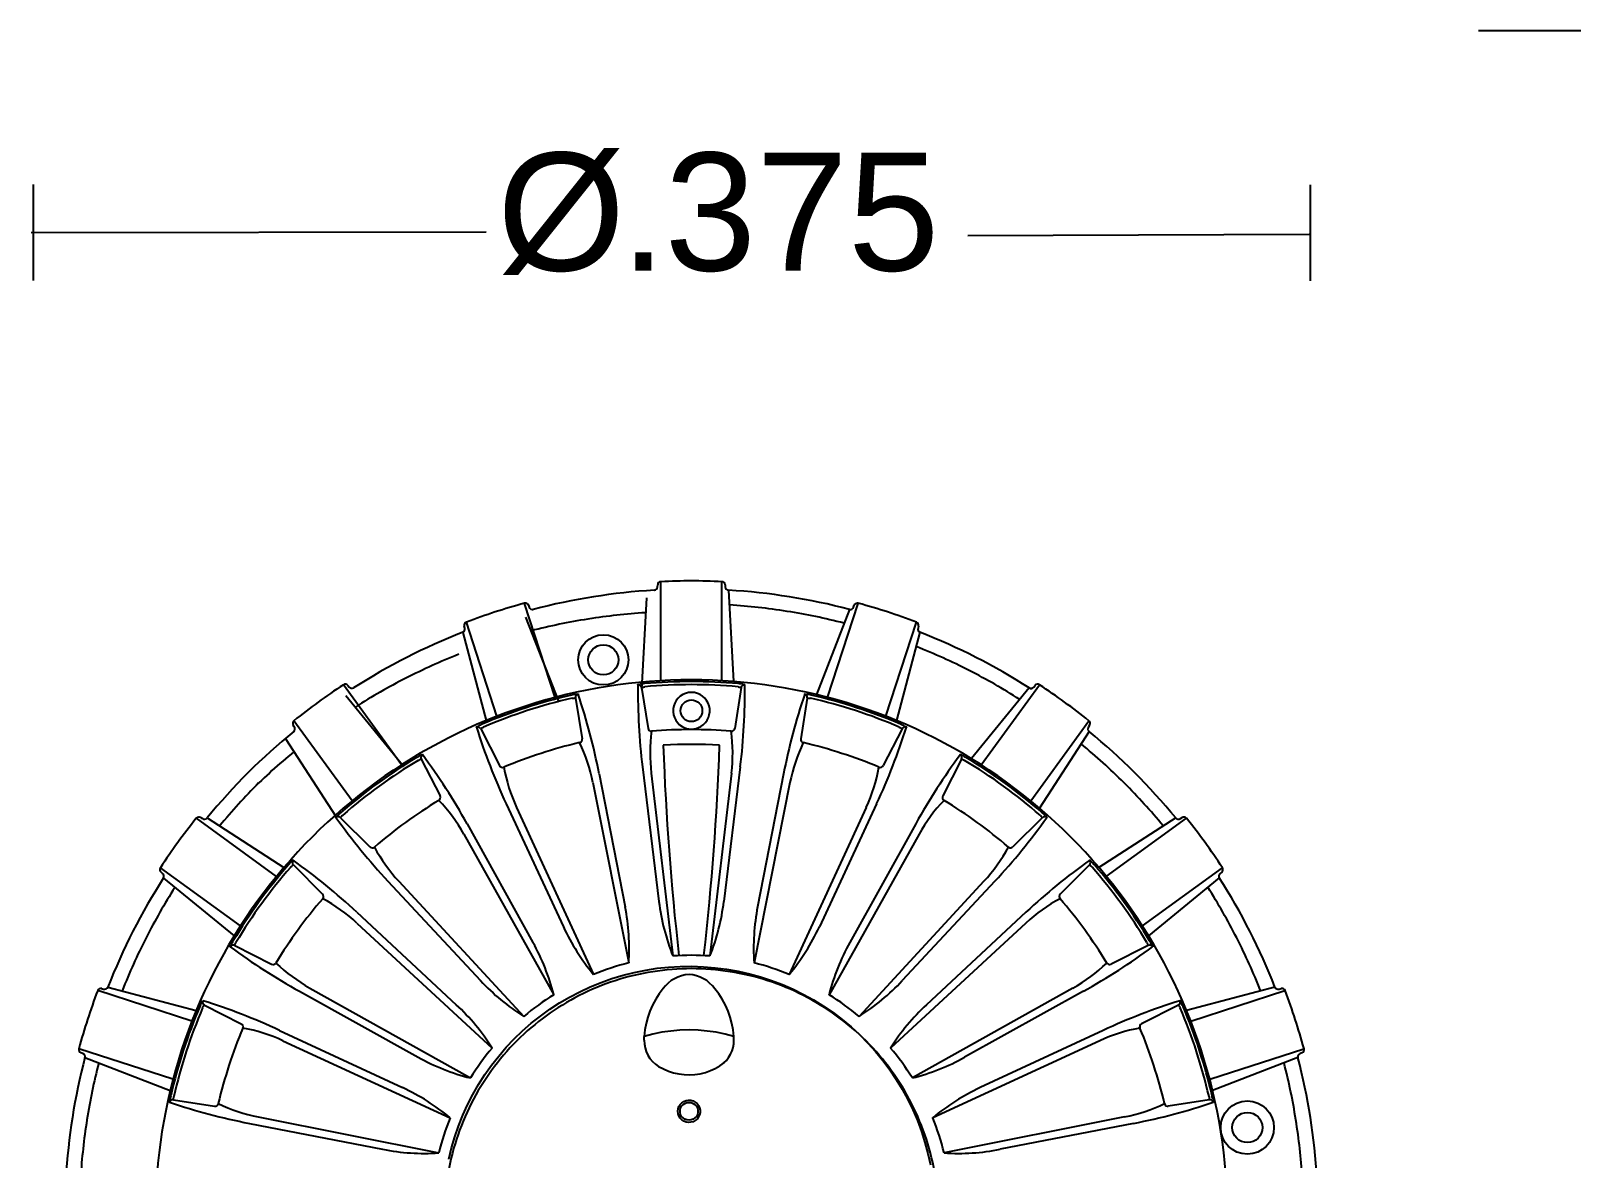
# Model space of a CAD drawing. Extents: x 0 to 165, y 0 to 284.
# Drawn here: x 41 to 140, y 44.2 to 116.1 of the extents above; entities that cross this region are included whole.
import ezdxf

# ---------------------------------------------------------------- set-up
doc = ezdxf.new("R2010")
doc.units = 0
doc.layers.add('LIVELLO_1', color=160, linetype='Continuous')
doc.styles.add('STD', font='txt')

# ---------------------------------------------------------------- blocks, each defined once
blk = doc.blocks.new('AI9-BLK2')
at = {"layer": 'LIVELLO_1', "color": 7}
for p, q in [((57.64, -26.376), (51.098, -26.376)), ((-41.223, -36.177), (-41.223, -42.322)), ((40.347, -36.199), (40.347, -42.344)), ((-41.362, -39.25), (-12.287, -39.215)), ((18.468, -39.442), (40.287, -39.348)), ((-1.344, -61.883), (-1.335, -61.748)), ((-1.333, -61.754), (-1.335, -61.748)), ((-1.136, -61.557), (-1.128, -61.557)), ((-1.136, -67.877), (-1.136, -61.557)), ((2.767, -61.557), (2.773, -61.551)), ((2.781, -61.557), (2.767, -61.557)), ((2.773, -67.877), (2.773, -61.557)), ((2.975, -61.748), (2.983, -61.883)), ((3.187, -62.095), (3.516, -67.926)), ((-9.843, -62.937), (-9.841, -62.931)), ((-9.828, -62.937), (-9.843, -62.937)), ((-7.885, -68.942), (-9.836, -62.937)), ((-9.586, -63.057), (-9.539, -63.172)), ((-2.045, -62.589), (-2.366, -68.413)), ((10.911, -63.323), (8.803, -68.761)), ((9.522, -68.942), (11.476, -62.937)), ((11.176, -63.172), (11.225, -63.057)), ((11.225, -63.064), (11.225, -63.057)), ((11.476, -62.937), (11.48, -62.937)), ((-13.555, -64.144), (-13.549, -64.14)), ((-11.602, -70.151), (-13.555, -64.144)), ((-9.769, -63.815), (-7.656, -69.255)), ((13.241, -70.151), (15.195, -64.144)), ((15.189, -64.14), (15.195, -64.134)), ((15.201, -64.144), (15.189, -64.14)), ((-13.786, -64.788), (-12.291, -70.426)), ((-13.656, -64.514), (-13.686, -64.387)), ((-13.682, -64.393), (-13.686, -64.387)), ((15.419, -64.783), (13.929, -70.426)), ((15.326, -64.387), (15.293, -64.514)), ((-21.398, -68.134), (-21.409, -68.146)), ((-21.409, -68.146), (-21.409, -68.134)), ((-17.691, -73.251), (-21.404, -68.141)), ((-21.127, -68.178), (-21.047, -68.279)), ((-2.368, -68.299), (-2.366, -68.315)), ((4.005, -68.299), (4.005, -68.315)), ((4.108, -68.094), (4.231, -68.118)), ((4.231, -68.118), (4.234, -68.124)), ((4.235, -68.134), (4.234, -68.124)), ((19.33, -73.251), (23.044, -68.141)), ((22.684, -68.279), (22.767, -68.178)), ((22.767, -68.183), (22.767, -68.178)), ((23.044, -68.141), (23.048, -68.146)), ((-21.244, -68.827), (-17.553, -73.35)), ((-6.581, -68.97), (-6.577, -68.986)), ((-6.577, -68.986), (-6.164, -71.59)), ((-6.549, -68.739), (-6.423, -68.723)), ((-6.423, -68.723), (-6.419, -68.729)), ((-6.415, -68.739), (-6.419, -68.729)), ((-2.366, -68.315), (-1.952, -70.924)), ((4.005, -68.315), (3.59, -70.924)), ((8.217, -68.986), (7.803, -71.59)), ((8.219, -68.97), (8.217, -68.986)), ((22.386, -68.331), (18.701, -72.854)), ((-24.549, -70.822), (-24.616, -70.711)), ((-24.61, -70.711), (-24.616, -70.711)), ((-24.569, -70.438), (-24.563, -70.432)), ((-20.854, -75.545), (-24.569, -70.438)), ((-12.642, -70.938), (-12.634, -70.948)), ((-12.634, -70.948), (-11.435, -73.3)), ((-1.724, -71.103), (-1.759, -71.177)), ((3.362, -71.103), (3.398, -71.177)), ((14.273, -70.948), (13.074, -73.3)), ((14.281, -70.938), (14.273, -70.948)), ((14.439, -70.773), (14.551, -70.825)), ((14.551, -70.825), (14.551, -70.837)), ((14.551, -70.849), (14.551, -70.837)), ((22.493, -75.545), (26.207, -70.438)), ((26.223, -71.118), (23.06, -76.025)), ((26.213, -70.442), (26.201, -70.432)), ((26.201, -70.432), (26.209, -70.432)), ((-25.079, -71.611), (-21.914, -76.515)), ((-6.327, -71.832), (-6.269, -71.894)), ((7.966, -71.832), (7.906, -71.894)), ((-16.484, -72.647), (-16.368, -72.591)), ((-16.443, -72.87), (-16.436, -72.886)), ((-16.436, -72.886), (-15.238, -75.24)), ((-16.368, -72.591), (-16.362, -72.597)), ((-16.356, -72.601), (-16.362, -72.597)), ((18.075, -72.886), (16.876, -75.24)), ((18.081, -72.87), (18.075, -72.886)), ((-11.163, -73.402), (-11.174, -73.486)), ((-5.072, -73.816), (-3.41, -82.321)), ((-2.304, -73.382), (-1.253, -81.979)), ((-1.743, -73.788), (-0.362, -85.46)), ((3.382, -73.788), (2.002, -85.46)), ((3.943, -73.382), (2.893, -81.979)), ((6.71, -73.816), (5.048, -82.321)), ((12.801, -73.402), (12.813, -73.486)), ((-5.478, -74.382), (-3.182, -85.903)), ((7.116, -74.382), (4.822, -85.903)), ((-15.315, -75.519), (-15.242, -75.559)), ((-11.011, -75.746), (-7.352, -83.6)), ((-10.351, -75.965), (-5.432, -86.635)), ((11.99, -75.965), (7.069, -86.635)), ((12.65, -75.746), (8.992, -83.6)), ((16.955, -75.519), (16.88, -75.559)), ((-30.801, -76.667), (-30.805, -76.661)), ((-30.793, -76.655), (-30.801, -76.667)), ((-25.684, -80.377), (-30.797, -76.661)), ((-30.523, -76.613), (-30.414, -76.685)), ((-30.118, -76.645), (-25.209, -79.804)), ((-21.6, -76.613), (-21.588, -76.629)), ((-21.588, -76.629), (-19.72, -78.493)), ((-13.508, -77.021), (-9.3, -84.59)), ((15.147, -77.021), (10.937, -84.59)), ((23.227, -76.629), (21.36, -78.493)), ((23.24, -76.613), (23.227, -76.629)), ((23.441, -76.509), (23.529, -76.597)), ((23.521, -76.613), (23.525, -76.607)), ((23.529, -76.597), (23.525, -76.607)), ((31.753, -76.645), (26.846, -79.804)), ((27.322, -80.377), (32.435, -76.661)), ((32.053, -76.685), (32.16, -76.613)), ((32.158, -76.619), (32.16, -76.613)), ((32.435, -76.661), (32.44, -76.667)), ((-13.719, -77.678), (-7.974, -87.932)), ((15.359, -77.678), (9.614, -87.932)), ((-19.43, -78.503), (-19.414, -78.585)), ((21.068, -78.503), (21.054, -78.585)), ((-33.095, -79.826), (-33.091, -79.82)), ((-27.983, -83.536), (-33.095, -79.826)), ((-32.96, -80.186), (-33.056, -80.104)), ((-33.05, -80.104), (-33.056, -80.104)), ((-24.724, -79.427), (-24.631, -79.344)), ((-24.631, -79.344), (-24.623, -79.344)), ((-24.614, -79.348), (-24.623, -79.344)), ((-24.614, -79.63), (-24.602, -79.64)), ((-24.602, -79.64), (-22.738, -81.509)), ((26.242, -79.64), (24.374, -81.509)), ((26.254, -79.63), (26.242, -79.64)), ((29.623, -83.536), (34.735, -79.826)), ((34.696, -80.104), (34.598, -80.186)), ((34.739, -79.833), (34.731, -79.82)), ((34.731, -79.82), (34.739, -79.82)), ((-32.902, -80.481), (-28.376, -84.169)), ((-18.56, -80.684), (-12.654, -87.03)), ((-17.866, -80.688), (-9.887, -89.322)), ((19.504, -80.688), (11.525, -89.322)), ((20.2, -80.684), (14.292, -87.03)), ((34.537, -80.475), (30.016, -84.169)), ((-22.725, -81.799), (-22.642, -81.817)), ((24.364, -81.799), (24.282, -81.817)), ((-20.543, -82.666), (-14.198, -88.574)), ((22.18, -82.666), (15.836, -88.574)), ((-20.541, -83.361), (-11.906, -91.338)), ((22.178, -83.361), (13.545, -91.338)), ((-28.362, -84.783), (-28.348, -84.789)), ((-28.348, -84.789), (-25.993, -85.992)), ((29.986, -84.789), (27.632, -85.992)), ((30, -84.783), (29.986, -84.789)), ((30.227, -84.745), (30.28, -84.859)), ((30.271, -84.871), (30.277, -84.865)), ((30.28, -84.859), (30.277, -84.865)), ((-25.715, -85.91), (-25.674, -85.986)), ((-3.182, -85.903), (-3.186, -85.893)), ((-0.362, -85.46), (-0.362, -85.444)), ((2.002, -85.46), (2.002, -85.444)), ((4.822, -85.903), (4.824, -85.893)), ((27.355, -85.91), (27.314, -85.986)), ((-5.432, -86.635), (-5.436, -86.618)), ((7.069, -86.635), (7.075, -86.618)), ((-37.098, -87.673), (-37.102, -87.673)), ((-37.094, -87.663), (-37.098, -87.673)), ((-31.084, -89.625), (-37.096, -87.673)), ((-36.454, -87.448), (-30.809, -88.938)), ((-24.214, -87.717), (-16.636, -91.926)), ((-23.552, -87.508), (-13.296, -93.25)), ((-7.974, -87.932), (-7.982, -87.922)), ((9.614, -87.932), (9.622, -87.922)), ((25.191, -87.508), (14.933, -93.25)), ((25.854, -87.717), (18.273, -91.926)), ((38.089, -87.442), (32.448, -88.938)), ((32.724, -89.625), (38.732, -87.673)), ((38.363, -87.57), (38.487, -87.54)), ((38.483, -87.54), (38.487, -87.54)), ((38.732, -87.673), (38.736, -87.673)), ((-30.465, -88.426), (-30.404, -88.31)), ((-30.404, -88.31), (-30.395, -88.315)), ((-30.387, -88.315), (-30.395, -88.315)), ((-30.299, -88.579), (-30.285, -88.591)), ((-30.285, -88.591), (-27.93, -89.79)), ((31.923, -88.591), (29.569, -89.79)), ((31.937, -88.579), (31.923, -88.591)), ((-27.828, -90.064), (-27.746, -90.053)), ((-9.887, -89.322), (-9.895, -89.305)), ((11.525, -89.322), (11.533, -89.305)), ((29.468, -90.064), (29.386, -90.053)), ((-25.485, -90.213), (-17.625, -93.87)), ((-25.269, -90.87), (-14.591, -95.794)), ((-2.203, -90.597), (-2.195, -90.597)), ((-2.197, -90.83), (-2.203, -90.597)), ((3.528, -90.597), (3.537, -90.597)), ((3.528, -90.83), (3.537, -90.597)), ((26.908, -90.87), (16.231, -95.794)), ((27.124, -90.213), (19.264, -93.87)), ((-38.305, -91.388), (-38.301, -91.382)), ((-32.294, -93.338), (-38.305, -91.388)), ((-38.177, -91.635), (-38.181, -91.639)), ((-38.062, -91.685), (-38.181, -91.639)), ((-37.918, -91.954), (-32.473, -94.057)), ((-11.906, -91.338), (-11.918, -91.328)), ((13.545, -91.338), (13.556, -91.328)), ((33.931, -93.338), (39.942, -91.388)), ((39.555, -91.942), (34.111, -94.057)), ((39.821, -91.639), (39.701, -91.685)), ((39.943, -91.392), (39.94, -91.382)), ((39.94, -91.382), (39.948, -91.382)), ((-13.296, -93.25), (-13.308, -93.24)), ((14.933, -93.25), (14.946, -93.24)), ((-32.269, -94.64), (-32.253, -94.645)), ((-32.253, -94.645), (-29.643, -95.057)), ((-29.402, -94.892), (-29.341, -94.955)), ((31.042, -94.892), (30.98, -94.955)), ((33.892, -94.645), (31.282, -95.057)), ((33.906, -94.64), (33.892, -94.645)), ((34.137, -94.674), (34.151, -94.8)), ((34.137, -94.81), (34.145, -94.804)), ((34.151, -94.8), (34.145, -94.804)), ((-26.852, -95.744), (-15.321, -98.042)), ((-14.591, -95.794), (-14.604, -95.784)), ((16.231, -95.794), (16.243, -95.784)), ((28.491, -95.744), (16.961, -98.042)), ((-27.416, -96.152), (-18.906, -97.81)), ((29.053, -96.152), (20.546, -97.81)), ((-15.321, -98.042), (-15.336, -98.037)), ((16.961, -98.042), (16.975, -98.037))]:
    blk.add_line(p, q, dxfattribs=at)
for points in [[(-2.594, -68.124), (-2.594, -68.118), (-2.468, -68.094)], [(-2.368, -68.299), (-2.368, -68.299), (-2.366, -68.299), (-2.362, -68.299), (-2.35, -68.299), (-2.329, -68.299), (-2.304, -68.295)], [(-2.304, -68.295), (-2.271, -68.289), (-2.236, -68.283), (-2.197, -68.271), (-2.158, -68.261)], [(3.798, -68.261), (3.837, -68.271), (3.874, -68.283), (3.91, -68.289), (3.941, -68.295)], [(3.941, -68.295), (3.968, -68.299), (3.988, -68.299), (4.001, -68.299), (4.004, -68.299), (4.005, -68.299)], [(-6.791, -68.998), (-6.75, -68.992), (-6.712, -68.992), (-6.676, -68.986), (-6.643, -68.982)], [(-6.643, -68.982), (-6.618, -68.976), (-6.598, -68.976), (-6.586, -68.97), (-6.584, -68.97), (-6.581, -68.97)], [(8.056, -68.729), (8.062, -68.723), (8.188, -68.739)], [(8.219, -68.97), (8.219, -68.97), (8.221, -68.97), (8.225, -68.97), (8.237, -68.976), (8.258, -68.976), (8.282, -68.982)], [(8.282, -68.982), (8.315, -68.986), (8.35, -68.992), (8.389, -68.992), (8.429, -68.998)], [(-12.911, -70.837), (-12.913, -70.825), (-12.803, -70.773)], [(-12.642, -70.938), (-12.642, -70.938), (-12.64, -70.938), (-12.636, -70.938), (-12.624, -70.932), (-12.605, -70.92), (-12.583, -70.908)], [(-12.583, -70.908), (-12.556, -70.892), (-12.523, -70.876), (-12.489, -70.856), (-12.455, -70.837)], [(14.094, -70.837), (14.129, -70.856), (14.162, -70.876), (14.194, -70.892), (14.222, -70.908)], [(14.222, -70.908), (14.245, -70.92), (14.263, -70.932), (14.275, -70.938), (14.277, -70.938), (14.279, -70.938), (14.281, -70.938)], [(-16.633, -72.964), (-16.596, -72.948), (-16.561, -72.932), (-16.529, -72.916), (-16.5, -72.904)], [(-16.5, -72.904), (-16.475, -72.892), (-16.459, -72.882), (-16.447, -72.876), (-16.445, -72.87), (-16.443, -72.87)], [(18.001, -72.597), (18.007, -72.591), (18.123, -72.647)], [(18.081, -72.87), (18.081, -72.87), (18.083, -72.87), (18.086, -72.876), (18.097, -72.882), (18.114, -72.892), (18.137, -72.904)], [(18.137, -72.904), (18.166, -72.916), (18.199, -72.932), (18.236, -72.948), (18.273, -72.964)], [(-21.886, -76.607), (-21.89, -76.597), (-21.802, -76.509)], [(-21.6, -76.613), (-21.6, -76.613), (-21.598, -76.613), (-21.594, -76.613), (-21.584, -76.607), (-21.571, -76.591), (-21.551, -76.573)], [(-21.551, -76.573), (-21.53, -76.547), (-21.503, -76.525), (-21.478, -76.491), (-21.454, -76.465)], [(23.091, -76.465), (23.118, -76.491), (23.144, -76.525), (23.169, -76.547), (23.189, -76.573)], [(23.189, -76.573), (23.208, -76.591), (23.223, -76.607), (23.233, -76.613), (23.235, -76.613), (23.238, -76.613), (23.24, -76.613)], [(-24.767, -79.778), (-24.738, -79.75), (-24.71, -79.722), (-24.683, -79.7), (-24.659, -79.68)], [(-24.659, -79.68), (-24.639, -79.662), (-24.627, -79.646), (-24.618, -79.634), (-24.614, -79.634), (-24.614, -79.63)], [(26.254, -79.63), (26.254, -79.63), (26.254, -79.634), (26.256, -79.634), (26.266, -79.646), (26.281, -79.662), (26.299, -79.68)], [(26.262, -79.344), (26.27, -79.344), (26.362, -79.427)], [(26.299, -79.68), (26.322, -79.7), (26.349, -79.722), (26.378, -79.75), (26.409, -79.778)], [(-28.637, -84.865), (-28.643, -84.859), (-28.588, -84.745)], [(-28.362, -84.783), (-28.362, -84.783), (-28.36, -84.783), (-28.358, -84.783), (-28.352, -84.773), (-28.341, -84.751), (-28.331, -84.729)], [(-28.331, -84.729), (-28.316, -84.7), (-28.301, -84.668), (-28.285, -84.628), (-28.269, -84.59)], [(29.908, -84.59), (29.925, -84.628), (29.939, -84.668), (29.955, -84.7), (29.968, -84.729)], [(29.968, -84.729), (29.98, -84.751), (29.99, -84.773), (29.997, -84.783), (29.998, -84.783), (30, -84.783)], [(-14.677, -98.443), (-14.505, -97.722), (-14.298, -97.019), (-14.055, -96.32), (-13.782, -95.636), (-13.477, -94.963), (-13.14, -94.302), (-12.771, -93.664), (-12.373, -93.039), (-11.945, -92.438), (-11.49, -91.856), (-11.009, -91.294), (-10.499, -90.756), (-9.966, -90.245), (-9.409, -89.757), (-8.827, -89.298), (-8.229, -88.864), (-7.607, -88.458), (-6.966, -88.088), (-6.312, -87.743), (-5.639, -87.432), (-4.952, -87.149), (-4.256, -86.904), (-3.544, -86.687), (-2.827, -86.508), (-2.101, -86.361), (-1.369, -86.245), (-0.633, -86.167), (0.109, -86.126), (0.851, -86.116), (1.592, -86.143), (2.332, -86.207), (3.066, -86.297), (3.798, -86.428), (4.52, -86.592), (5.235, -86.791), (5.938, -87.022), (6.629, -87.285), (7.31, -87.582), (7.972, -87.914), (8.622, -88.269), (9.251, -88.657), (9.864, -89.076), (10.452, -89.52), (11.021, -89.996), (11.567, -90.499), (12.089, -91.023), (12.585, -91.571), (13.054, -92.143), (13.494, -92.737), (13.907, -93.348), (14.29, -93.977), (14.643, -94.631), (14.964, -95.294), (15.254, -95.973), (15.511, -96.666), (15.735, -97.369), (15.927, -98.082), (16.083, -98.807)], [(0.668, -86.647), (0.423, -86.673), (0.189, -86.725), (-0.04, -86.805), (-0.26, -86.91), (-0.464, -87.034), (-0.657, -87.187), (-0.827, -87.359), (-0.978, -87.546)], [(2.309, -87.548), (2.159, -87.359), (1.985, -87.187), (1.796, -87.034), (1.591, -86.91), (1.371, -86.805), (1.145, -86.725), (0.906, -86.673), (0.668, -86.647)], [(-0.978, -87.546), (-1.233, -87.88), (-1.459, -88.227), (-1.663, -88.591), (-1.832, -88.976), (-1.969, -89.366), (-2.078, -89.771), (-2.152, -90.181), (-2.195, -90.597)], [(3.528, -90.597), (3.484, -90.181), (3.409, -89.771), (3.302, -89.366), (3.162, -88.976), (2.991, -88.591), (2.793, -88.227), (2.563, -87.88), (2.309, -87.548)], [(-30.399, -88.773), (-30.379, -88.733), (-30.358, -88.701), (-30.34, -88.675), (-30.326, -88.641)], [(-30.326, -88.641), (-30.313, -88.619), (-30.303, -88.603), (-30.299, -88.591), (-30.299, -88.586), (-30.299, -88.579)], [(31.937, -88.579), (31.937, -88.579), (31.937, -88.586), (31.939, -88.591), (31.942, -88.603), (31.952, -88.619), (31.964, -88.641)], [(31.964, -88.641), (31.98, -88.675), (31.998, -88.701), (32.016, -88.733), (32.037, -88.773)], [(32.035, -88.315), (32.043, -88.31), (32.102, -88.426)], [(-2.197, -90.83), (-2.185, -91.087), (-2.142, -91.328), (-2.068, -91.569), (-1.961, -91.798), (-1.827, -92.006), (-1.665, -92.201), (-1.477, -92.372), (-1.272, -92.513), (-0.972, -92.677), (-0.653, -92.816), (-0.328, -92.92), (0.009, -92.997), (0.348, -93.035), (0.692, -93.051), (1.037, -93.029), (1.377, -92.977), (1.71, -92.898), (2.035, -92.784), (2.348, -92.641), (2.644, -92.47), (2.925, -92.274)], [(3.528, -90.597), (2.966, -90.448), (2.397, -90.336), (1.823, -90.253), (1.245, -90.203), (0.668, -90.187), (0.085, -90.203), (-0.492, -90.253), (-1.066, -90.336), (-1.634, -90.448), (-2.195, -90.597)], [(2.697, -92.438), (2.884, -92.292), (3.053, -92.127), (3.199, -91.942), (3.323, -91.739), (3.415, -91.524), (3.484, -91.3), (3.522, -91.063), (3.528, -90.83)], [(-32.506, -94.804), (-32.514, -94.8), (-32.497, -94.674)], [(-32.269, -94.64), (-32.269, -94.64), (-32.267, -94.64), (-32.265, -94.64), (-32.263, -94.623), (-32.259, -94.607), (-32.255, -94.581)], [(-32.255, -94.581), (-32.251, -94.547), (-32.247, -94.515), (-32.244, -94.475), (-32.24, -94.432)], [(-0.05, -95.381), (-0.032, -95.226), (0.018, -95.079), (0.095, -94.949), (0.201, -94.834), (0.33, -94.752), (0.476, -94.689), (0.627, -94.67), (0.782, -94.679), (0.931, -94.718), (1.066, -94.788), (1.186, -94.887), (1.278, -95.015), (1.345, -95.151), (1.379, -95.306), (1.379, -95.457), (1.345, -95.609), (1.278, -95.744), (1.186, -95.873), (1.066, -95.971), (0.931, -96.043), (0.782, -96.083), (0.627, -96.091), (0.476, -96.067), (0.33, -96.009), (0.201, -95.923), (0.095, -95.81), (0.018, -95.678), (-0.032, -95.537), (-0.05, -95.381)], [(0.668, -95.949), (0.527, -95.933), (0.398, -95.885), (0.287, -95.806), (0.195, -95.704), (0.131, -95.579), (0.097, -95.449), (0.097, -95.31), (0.131, -95.178), (0.195, -95.053), (0.287, -94.955), (0.398, -94.877), (0.527, -94.826), (0.668, -94.81), (0.803, -94.826), (0.931, -94.877), (1.046, -94.955), (1.139, -95.053), (1.2, -95.178), (1.235, -95.31), (1.235, -95.449), (1.2, -95.579), (1.139, -95.704), (1.046, -95.806), (0.931, -95.885), (0.803, -95.933), (0.668, -95.949)], [(33.88, -94.432), (33.881, -94.475), (33.885, -94.515), (33.89, -94.547), (33.893, -94.581)], [(33.893, -94.581), (33.898, -94.607), (33.9, -94.623), (33.904, -94.64), (33.906, -94.64)]]:
    blk.add_lwpolyline(points, dxfattribs=at)
for centre, radius in [((-4.805, -66.547), 1.603), ((-4.805, -66.546), 0.962), ((0.818, -69.795), 0.695), ((36.329, -96.419), 1.698), ((36.331, -96.418), 0.962)]:
    blk.add_circle(centre, radius, dxfattribs=at)
for points in [[(-1.547, -62.095), (-4.181, -62.254), (-6.722, -62.656), (-9.277, -63.323)], [(-1.555, -62.1), (-1.436, -62.09), (-1.344, -61.997), (-1.344, -61.877)], [(-1.547, -62.1), (-1.434, -62.083), (-1.348, -61.991), (-1.345, -61.883)], [(2.773, -61.551), (1.42, -61.485), (0.219, -61.485), (-1.134, -61.551)], [(2.985, -61.883), (2.987, -61.991), (3.074, -62.083), (3.187, -62.1)], [(10.917, -63.323), (8.362, -62.656), (5.821, -62.254), (3.187, -62.095)], [(-9.841, -62.931), (-11.147, -63.288), (-12.291, -63.658), (-13.555, -64.134)], [(-9.536, -63.172), (-9.5, -63.282), (-9.389, -63.349), (-9.277, -63.323)], [(6.934, -63.447), (5.662, -63.25), (4.526, -63.122), (3.24, -63.039)], [(10.911, -63.323), (11.023, -63.349), (11.141, -63.288), (11.178, -63.172)], [(10.917, -63.323), (11.028, -63.349), (11.139, -63.282), (11.176, -63.172)], [(15.195, -64.134), (13.929, -63.658), (12.785, -63.288), (11.48, -62.931)], [(-5.788, -63.941), (-7.059, -64.14), (-8.18, -64.377), (-9.426, -64.696)], [(-2.097, -63.535), (-3.384, -63.612), (-4.513, -63.74), (-5.788, -63.941)], [(10.57, -64.206), (9.319, -63.881), (8.209, -63.652), (6.934, -63.447)], [(-13.779, -64.783), (-16.237, -65.744), (-18.529, -66.915), (-20.754, -68.337)], [(-13.786, -64.788), (-13.676, -64.744), (-13.619, -64.624), (-13.656, -64.509)], [(-13.779, -64.783), (-13.676, -64.739), (-13.623, -64.624), (-13.656, -64.514)], [(15.295, -64.514), (15.262, -64.624), (15.314, -64.739), (15.419, -64.783)], [(22.392, -68.337), (20.169, -66.915), (17.876, -65.744), (15.419, -64.783)], [(-14.036, -66.188), (-15.235, -66.668), (-16.27, -67.134), (-17.417, -67.717)], [(18.564, -67.227), (17.42, -66.644), (16.376, -66.172), (15.175, -65.698)], [(21.79, -69.068), (20.699, -68.377), (19.714, -67.809), (18.564, -67.227)], [(-21.409, -68.134), (-22.542, -68.877), (-23.515, -69.586), (-24.569, -70.432)], [(-21.045, -68.279), (-20.976, -68.365), (-20.852, -68.393), (-20.752, -68.337)], [(-17.417, -67.717), (-18.566, -68.299), (-19.56, -68.87), (-20.646, -69.564)], [(-2.594, -68.124), (-2.613, -69.916), (-2.52, -71.6), (-2.304, -73.382)], [(-2.177, -68.062), (-2.287, -68.068), (-2.358, -68.078), (-2.468, -68.094)], [(3.816, -68.062), (1.812, -67.887), (-0.176, -67.887), (-2.177, -68.062)], [(3.798, -68.261), (1.809, -68.084), (-0.17, -68.084), (-2.158, -68.261)], [(4.108, -68.094), (3.996, -68.078), (3.927, -68.068), (3.816, -68.062)], [(3.943, -73.382), (4.159, -71.6), (4.253, -69.916), (4.234, -68.124)], [(4.088, -68.173), (4.047, -68.207), (4.017, -68.249), (4.005, -68.299)], [(4.235, -68.134), (4.184, -68.128), (4.131, -68.146), (4.088, -68.173)], [(22.386, -68.331), (22.487, -68.398), (22.618, -68.371), (22.686, -68.279)], [(22.392, -68.337), (22.491, -68.393), (22.616, -68.365), (22.684, -68.279)], [(26.211, -70.432), (25.154, -69.586), (24.182, -68.877), (23.048, -68.134)], [(-6.836, -68.799), (-8.794, -69.249), (-10.686, -69.866), (-12.535, -70.651)], [(-6.791, -68.998), (-8.737, -69.442), (-10.617, -70.052), (-12.455, -70.837)], [(-6.549, -68.739), (-6.659, -68.761), (-6.728, -68.771), (-6.836, -68.799)], [(-6.541, -68.821), (-6.571, -68.863), (-6.586, -68.916), (-6.581, -68.97)], [(-6.415, -68.739), (-6.467, -68.749), (-6.512, -68.777), (-6.541, -68.821)], [(-5.072, -73.816), (-5.415, -72.062), (-5.847, -70.426), (-6.419, -68.729)], [(8.056, -68.729), (7.487, -70.426), (7.053, -72.062), (6.71, -73.816)], [(8.476, -68.799), (8.365, -68.771), (8.297, -68.761), (8.188, -68.739)], [(14.094, -70.837), (12.255, -70.052), (10.376, -69.442), (8.429, -68.998)], [(14.174, -70.651), (12.326, -69.866), (10.434, -69.249), (8.476, -68.799)], [(-24.582, -71.118), (-26.624, -72.788), (-28.442, -74.607), (-30.118, -76.645)], [(-24.588, -71.118), (-24.498, -71.046), (-24.479, -70.914), (-24.549, -70.815)], [(-24.582, -71.118), (-24.5, -71.042), (-24.483, -70.914), (-24.549, -70.822)], [(-12.911, -70.837), (-12.379, -72.546), (-11.765, -74.125), (-11.011, -75.746)], [(-12.535, -70.651), (-12.638, -70.695), (-12.699, -70.723), (-12.803, -70.773)], [(-1.952, -70.924), (-1.934, -71.036), (-1.836, -71.113), (-1.724, -71.103)], [(-1.724, -71.103), (-1.842, -71.996), (-1.85, -72.892), (-1.743, -73.788)], [(3.362, -71.103), (1.655, -70.964), (-0.015, -70.964), (-1.724, -71.103)], [(0.219, -70.799), (0.587, -71.026), (1.052, -71.026), (1.42, -70.799)], [(3.362, -71.103), (3.472, -71.113), (3.574, -71.036), (3.59, -70.924)], [(3.382, -73.788), (3.487, -72.892), (3.48, -71.996), (3.362, -71.103)], [(12.65, -75.746), (13.405, -74.125), (14.016, -72.546), (14.551, -70.837)], [(14.439, -70.773), (14.339, -70.723), (14.275, -70.695), (14.174, -70.651)], [(14.398, -70.841), (14.349, -70.859), (14.308, -70.892), (14.281, -70.938)], [(14.551, -70.849), (14.502, -70.825), (14.448, -70.825), (14.398, -70.841)], [(31.757, -76.645), (30.081, -74.607), (28.261, -72.788), (26.223, -71.118)], [(-6.327, -71.832), (-7.994, -72.229), (-9.582, -72.739), (-11.163, -73.402)], [(-6.327, -71.832), (-6.218, -71.805), (-6.147, -71.699), (-6.164, -71.59)], [(-5.478, -74.382), (-5.654, -73.496), (-5.937, -72.647), (-6.327, -71.832)], [(2.617, -72.002), (1.388, -71.926), (0.25, -71.926), (-0.978, -72.002)], [(-0.978, -72.002), (-0.807, -76.68), (-0.501, -80.782), (0.022, -85.438)], [(1.618, -85.438), (2.14, -80.782), (2.446, -76.68), (2.617, -72.002)], [(7.966, -71.832), (7.575, -72.647), (7.293, -73.496), (7.116, -74.382)], [(7.803, -71.59), (7.787, -71.699), (7.857, -71.805), (7.966, -71.832)], [(12.801, -73.402), (11.221, -72.739), (9.634, -72.229), (7.966, -71.832)], [(28.46, -74.408), (27.55, -73.496), (26.702, -72.733), (25.709, -71.91)], [(-24.565, -72.41), (-25.56, -73.227), (-26.4, -73.99), (-27.312, -74.904)], [(-16.739, -72.788), (-18.46, -73.82), (-20.07, -74.992), (-21.586, -76.31)], [(-16.633, -72.964), (-18.347, -73.99), (-19.946, -75.151), (-21.454, -76.465)], [(-16.484, -72.647), (-16.58, -72.699), (-16.642, -72.733), (-16.739, -72.788)], [(-16.451, -72.721), (-16.465, -72.771), (-16.463, -72.822), (-16.443, -72.87)], [(-16.356, -72.601), (-16.401, -72.629), (-16.434, -72.673), (-16.451, -72.721)], [(-13.508, -77.021), (-14.375, -75.452), (-15.295, -74.031), (-16.362, -72.597)], [(18.001, -72.597), (16.934, -74.031), (16.015, -75.452), (15.147, -77.021)], [(18.378, -72.788), (18.281, -72.733), (18.221, -72.699), (18.123, -72.647)], [(23.091, -76.465), (21.584, -75.151), (19.986, -73.99), (18.273, -72.964)], [(23.225, -76.31), (21.709, -74.992), (20.099, -73.82), (18.378, -72.788)], [(-11.435, -73.3), (-11.386, -73.402), (-11.266, -73.448), (-11.161, -73.402)], [(-11.163, -73.402), (-11.001, -74.29), (-10.727, -75.145), (-10.351, -75.965)], [(11.99, -75.965), (12.367, -75.145), (12.64, -74.29), (12.801, -73.402)], [(12.801, -73.402), (12.903, -73.448), (13.023, -73.402), (13.074, -73.3)], [(-26.821, -74.408), (-27.73, -75.322), (-28.501, -76.167), (-29.322, -77.162)], [(-15.315, -75.519), (-15.221, -75.459), (-15.185, -75.338), (-15.238, -75.24)], [(16.876, -75.24), (16.825, -75.338), (16.86, -75.459), (16.955, -75.519)], [(30.957, -77.155), (30.135, -76.163), (29.372, -75.322), (28.46, -74.408)], [(-15.315, -75.519), (-16.78, -76.408), (-18.131, -77.389), (-19.43, -78.503)], [(-13.719, -77.678), (-14.159, -76.892), (-14.695, -76.167), (-15.315, -75.519)], [(16.955, -75.519), (16.333, -76.167), (15.801, -76.892), (15.359, -77.678)], [(21.068, -78.503), (19.768, -77.389), (18.419, -76.408), (16.955, -75.519)], [(-30.805, -76.661), (-31.65, -77.718), (-32.357, -78.69), (-33.099, -79.82)], [(-30.414, -76.68), (-30.32, -76.744), (-30.194, -76.734), (-30.118, -76.645)], [(-21.886, -76.607), (-20.85, -78.063), (-19.78, -79.377), (-18.56, -80.684)], [(-21.586, -76.31), (-21.67, -76.382), (-21.721, -76.433), (-21.802, -76.509)], [(20.2, -80.684), (21.419, -79.377), (22.489, -78.063), (23.525, -76.607)], [(23.441, -76.509), (23.36, -76.433), (23.309, -76.382), (23.225, -76.31)], [(23.379, -76.563), (23.328, -76.563), (23.276, -76.579), (23.24, -76.613)], [(23.521, -76.613), (23.482, -76.579), (23.432, -76.563), (23.379, -76.563)], [(31.753, -76.645), (31.827, -76.734), (31.961, -76.75), (32.055, -76.68)], [(31.757, -76.645), (31.833, -76.734), (31.959, -76.744), (32.051, -76.68)], [(34.739, -79.82), (33.997, -78.69), (33.289, -77.718), (32.442, -76.661)], [(-19.72, -78.493), (-19.64, -78.575), (-19.514, -78.575), (-19.43, -78.503)], [(-19.43, -78.503), (-19, -79.298), (-18.478, -80.025), (-17.866, -80.688)], [(19.504, -80.688), (20.118, -80.025), (20.64, -79.298), (21.068, -78.503)], [(21.068, -78.503), (21.154, -78.575), (21.28, -78.575), (21.36, -78.493)], [(-32.898, -80.475), (-32.842, -80.377), (-32.869, -80.25), (-32.96, -80.186)], [(-32.902, -80.481), (-32.84, -80.383), (-32.865, -80.25), (-32.96, -80.186)], [(-24.921, -79.646), (-26.239, -81.158), (-27.41, -82.767), (-28.442, -84.492)], [(-24.767, -79.778), (-26.079, -81.283), (-27.243, -82.881), (-28.269, -84.59)], [(-24.724, -79.427), (-24.802, -79.509), (-24.847, -79.557), (-24.921, -79.646)], [(-24.614, -79.348), (-24.651, -79.387), (-24.668, -79.437), (-24.668, -79.491)], [(-24.668, -79.491), (-24.668, -79.541), (-24.647, -79.591), (-24.614, -79.63)], [(-20.543, -82.666), (-21.851, -81.447), (-23.163, -80.383), (-24.623, -79.344)], [(26.262, -79.344), (24.804, -80.383), (23.49, -81.447), (22.18, -82.666)], [(26.56, -79.646), (26.486, -79.557), (26.441, -79.509), (26.362, -79.427)], [(29.908, -84.59), (28.882, -82.881), (27.718, -81.283), (26.409, -79.778)], [(30.081, -84.492), (29.046, -82.767), (27.879, -81.158), (26.56, -79.646)], [(34.599, -80.186), (34.509, -80.25), (34.48, -80.377), (34.537, -80.475)], [(-32.898, -80.475), (-34.323, -82.696), (-35.491, -84.988), (-36.454, -87.448)], [(-32.17, -81.08), (-32.861, -82.168), (-33.424, -83.15), (-34.011, -84.301)], [(35.65, -84.301), (35.064, -83.156), (34.496, -82.162), (33.805, -81.074)], [(38.093, -87.448), (37.129, -84.988), (35.963, -82.696), (34.537, -80.475)], [(-22.725, -81.799), (-23.843, -83.096), (-24.824, -84.448), (-25.715, -85.91)], [(-22.725, -81.799), (-22.653, -81.716), (-22.657, -81.592), (-22.738, -81.509)], [(-20.541, -83.361), (-21.203, -82.748), (-21.933, -82.227), (-22.725, -81.799)], [(-1.253, -81.979), (-1.108, -83.178), (-0.811, -84.337), (-0.362, -85.46)], [(2.002, -85.46), (2.45, -84.337), (2.746, -83.178), (2.893, -81.979)], [(24.364, -81.799), (23.57, -82.227), (22.842, -82.748), (22.178, -83.361)], [(24.374, -81.509), (24.296, -81.592), (24.292, -81.716), (24.364, -81.799)], [(27.355, -85.91), (26.464, -84.448), (25.481, -83.096), (24.364, -81.799)], [(-3.182, -85.903), (-3.102, -84.7), (-3.178, -83.508), (-3.41, -82.321)], [(5.048, -82.321), (4.818, -83.508), (4.741, -84.7), (4.822, -85.903)], [(-7.352, -83.6), (-6.843, -84.7), (-6.204, -85.707), (-5.432, -86.635)], [(7.069, -86.635), (7.842, -85.707), (8.482, -84.7), (8.992, -83.6)], [(-34.011, -84.301), (-34.594, -85.448), (-35.065, -86.492), (-35.536, -87.689)], [(-28.637, -84.865), (-27.202, -85.932), (-25.779, -86.849), (-24.214, -87.717)], [(-28.442, -84.492), (-28.499, -84.586), (-28.534, -84.646), (-28.588, -84.745)], [(-7.974, -87.932), (-8.272, -86.761), (-8.712, -85.644), (-9.3, -84.59)], [(10.937, -84.59), (10.352, -85.651), (9.909, -86.761), (9.614, -87.932)], [(25.854, -87.717), (27.418, -86.849), (28.839, -85.932), (30.277, -84.865)], [(30.151, -84.777), (30.102, -84.761), (30.048, -84.767), (30, -84.783)], [(30.227, -84.745), (30.173, -84.646), (30.139, -84.586), (30.081, -84.492)], [(30.271, -84.871), (30.244, -84.827), (30.202, -84.793), (30.151, -84.777)], [(37.174, -87.685), (36.701, -86.48), (36.234, -85.448), (35.65, -84.301)], [(-25.993, -85.992), (-25.894, -86.042), (-25.772, -86.008), (-25.715, -85.91)], [(-25.715, -85.91), (-25.061, -86.532), (-24.339, -87.064), (-23.552, -87.508)], [(-3.182, -85.903), (-3.953, -86.094), (-4.693, -86.337), (-5.432, -86.635)], [(2.002, -85.46), (1.208, -85.404), (0.431, -85.404), (-0.362, -85.46)], [(7.069, -86.635), (6.333, -86.337), (5.593, -86.094), (4.822, -85.903)], [(25.191, -87.508), (25.976, -87.064), (26.7, -86.532), (27.355, -85.91)], [(27.353, -85.91), (27.412, -86.008), (27.533, -86.042), (27.632, -85.992)], [(-12.654, -87.03), (-11.83, -87.916), (-10.908, -88.675), (-9.887, -89.322)], [(-1.65, -86.466), (-3.285, -86.717), (-4.868, -87.235), (-6.343, -87.988)], [(3.287, -86.466), (1.653, -86.201), (-0.013, -86.201), (-1.65, -86.466)], [(7.982, -87.988), (6.508, -87.235), (4.924, -86.717), (3.287, -86.466)], [(11.525, -89.322), (12.548, -88.675), (13.466, -87.916), (14.292, -87.03)], [(-37.102, -87.673), (-37.581, -88.938), (-37.953, -90.081), (-38.309, -91.382)], [(-6.343, -87.988), (-7.817, -88.739), (-9.167, -89.717), (-10.339, -90.886)], [(-7.974, -87.932), (-8.651, -88.349), (-9.277, -88.809), (-9.887, -89.322)], [(11.976, -90.886), (10.806, -89.717), (9.459, -88.739), (7.982, -87.988)], [(11.525, -89.322), (10.917, -88.809), (10.289, -88.349), (9.614, -87.932)], [(38.089, -87.442), (38.132, -87.554), (38.253, -87.606), (38.365, -87.57)], [(38.091, -87.448), (38.138, -87.554), (38.253, -87.603), (38.363, -87.57)], [(39.948, -91.382), (39.592, -90.081), (39.221, -88.938), (38.741, -87.673)], [(-30.585, -88.691), (-31.37, -90.541), (-31.985, -92.43), (-32.435, -94.386)], [(-30.399, -88.773), (-31.181, -90.607), (-31.792, -92.487), (-32.24, -94.432)], [(-30.465, -88.426), (-30.513, -88.524), (-30.542, -88.591), (-30.585, -88.691)], [(-30.387, -88.315), (-30.408, -88.359), (-30.41, -88.416), (-30.393, -88.464)], [(-25.485, -90.213), (-27.11, -89.46), (-28.686, -88.85), (-30.395, -88.315)], [(-30.393, -88.464), (-30.377, -88.514), (-30.342, -88.557), (-30.299, -88.579)], [(-11.906, -91.338), (-12.55, -90.316), (-13.313, -89.398), (-14.198, -88.574)], [(15.836, -88.574), (14.952, -89.398), (14.188, -90.316), (13.545, -91.338)], [(32.035, -88.315), (30.326, -88.85), (28.746, -89.46), (27.124, -90.213)], [(33.88, -94.432), (33.429, -92.487), (32.818, -90.607), (32.037, -88.773)], [(32.224, -88.691), (32.178, -88.591), (32.15, -88.524), (32.102, -88.426)], [(34.074, -94.386), (33.624, -92.43), (33.01, -90.541), (32.224, -88.691)], [(-27.828, -90.064), (-28.491, -91.639), (-29.007, -93.23), (-29.402, -94.892)], [(-27.828, -90.064), (-27.787, -89.96), (-27.828, -89.844), (-27.93, -89.79)], [(-25.269, -90.87), (-26.087, -90.499), (-26.945, -90.223), (-27.828, -90.064)], [(29.468, -90.064), (28.582, -90.223), (27.726, -90.499), (26.908, -90.87)], [(29.569, -89.79), (29.468, -89.844), (29.427, -89.96), (29.468, -90.064)], [(31.042, -94.892), (30.646, -93.23), (30.13, -91.639), (29.468, -90.064)], [(-10.339, -90.886), (-11.508, -92.059), (-12.487, -93.404), (-13.241, -94.877)], [(14.877, -94.877), (14.127, -93.404), (13.148, -92.059), (11.976, -90.886)], [(-37.916, -91.942), (-38.582, -94.499), (-38.983, -97.035), (-39.141, -99.674)], [(-37.918, -91.954), (-37.887, -91.84), (-37.953, -91.722), (-38.066, -91.685)], [(-37.914, -91.942), (-37.891, -91.832), (-37.955, -91.722), (-38.062, -91.689)], [(-16.636, -91.926), (-15.576, -92.513), (-14.466, -92.955), (-13.296, -93.25)], [(-11.906, -91.338), (-12.418, -91.948), (-12.874, -92.575), (-13.296, -93.25)], [(14.933, -93.25), (14.514, -92.575), (14.057, -91.948), (13.545, -91.338)], [(14.933, -93.25), (16.105, -92.955), (17.216, -92.513), (18.273, -91.926)], [(39.701, -91.689), (39.594, -91.722), (39.531, -91.832), (39.553, -91.942)], [(40.781, -99.674), (40.622, -97.035), (40.222, -94.499), (39.555, -91.942)], [(-37.035, -92.294), (-37.357, -93.541), (-37.587, -94.652), (-37.789, -95.927)], [(39.427, -95.927), (39.226, -94.655), (38.993, -93.535), (38.671, -92.29)], [(-14.591, -95.794), (-15.519, -95.021), (-16.531, -94.383), (-17.625, -93.87)], [(19.264, -93.87), (18.168, -94.383), (17.159, -95.021), (16.231, -95.794)], [(-32.506, -94.804), (-30.809, -95.376), (-29.172, -95.81), (-27.416, -96.152)], [(-32.435, -94.386), (-32.463, -94.499), (-32.477, -94.563), (-32.497, -94.674)], [(-29.643, -95.057), (-29.532, -95.073), (-29.427, -95.003), (-29.402, -94.892)], [(-29.402, -94.892), (-28.588, -95.284), (-27.736, -95.569), (-26.852, -95.744)], [(-13.241, -94.877), (-13.991, -96.354), (-14.505, -97.937), (-14.764, -99.576)], [(28.491, -95.744), (29.376, -95.569), (30.227, -95.284), (31.042, -94.892)], [(29.053, -96.152), (30.811, -95.81), (32.448, -95.376), (34.145, -94.804)], [(31.04, -94.892), (31.066, -95.003), (31.171, -95.073), (31.282, -95.057)], [(34.052, -94.679), (34.011, -94.652), (33.96, -94.64), (33.906, -94.64)], [(34.137, -94.81), (34.125, -94.756), (34.095, -94.712), (34.052, -94.679)], [(34.137, -94.674), (34.116, -94.563), (34.099, -94.499), (34.074, -94.386)], [(-37.789, -95.927), (-37.99, -97.2), (-38.116, -98.333), (-38.195, -99.618)], [(-14.591, -95.794), (-14.889, -96.525), (-15.128, -97.266), (-15.321, -98.042)], [(16.961, -98.042), (16.768, -97.266), (16.529, -96.525), (16.231, -95.794)], [(39.833, -99.612), (39.755, -98.326), (39.629, -97.2), (39.427, -95.927)], [(-18.906, -97.81), (-17.719, -98.042), (-16.527, -98.12), (-15.321, -98.042)], [(16.961, -98.042), (18.166, -98.12), (19.359, -98.042), (20.546, -97.81)]]:
    blk.add_open_spline(points, degree=3, dxfattribs=at)
for points, knots in [([(-1.128, -61.557), (-1.128, -61.557), (-1.134, -61.551), (-1.134, -61.551), (-1.243, -61.557), (-1.332, -61.64), (-1.335, -61.748)], [0, 0, 0, 0, 1, 1, 1, 2, 2, 2, 2]), ([(2.97, -61.754), (2.97, -61.754), (2.975, -61.748), (2.975, -61.748), (2.968, -61.64), (2.88, -61.557), (2.773, -61.551)], [0, 0, 0, 0, 1, 1, 1, 2, 2, 2, 2]), ([(-9.586, -63.064), (-9.586, -63.064), (-9.586, -63.057), (-9.586, -63.057), (-9.628, -62.957), (-9.734, -62.905), (-9.841, -62.931)], [0, 0, 0, 0, 1, 1, 1, 2, 2, 2, 2]), ([(11.48, -62.937), (11.48, -62.937), (11.48, -62.931), (11.48, -62.931), (11.374, -62.905), (11.264, -62.957), (11.225, -63.057)], [0, 0, 0, 0, 1, 1, 1, 2, 2, 2, 2]), ([(-13.549, -64.14), (-13.549, -64.14), (-13.555, -64.134), (-13.555, -64.134), (-13.658, -64.174), (-13.713, -64.282), (-13.686, -64.387)], [0, 0, 0, 0, 1, 1, 1, 2, 2, 2, 2]), ([(15.322, -64.393), (15.322, -64.393), (15.326, -64.387), (15.326, -64.387), (15.352, -64.282), (15.295, -64.174), (15.195, -64.134)], [0, 0, 0, 0, 1, 1, 1, 2, 2, 2, 2]), ([(-21.127, -68.183), (-21.127, -68.183), (-21.127, -68.178), (-21.127, -68.178), (-21.199, -68.094), (-21.318, -68.078), (-21.409, -68.134)], [0, 0, 0, 0, 1, 1, 1, 2, 2, 2, 2]), ([(6.174, -68.239), (2.625, -67.679), (-0.988, -67.679), (-4.538, -68.239), (-8.085, -68.805), (-11.521, -69.916), (-14.724, -71.546)], [0, 0, 0, 0, 1, 1, 1, 2, 2, 2, 2]), ([(-2.368, -68.299), (-2.378, -68.249), (-2.407, -68.207), (-2.45, -68.173), (-2.493, -68.146), (-2.542, -68.128), (-2.596, -68.134), (-2.596, -68.134), (-2.594, -68.124), (-2.594, -68.124)], [0, 0, 0, 0, 1, 1, 1, 2, 2, 2, 3, 3, 3, 3]), ([(25.028, -77.842), (22.487, -75.298), (19.565, -73.179), (16.364, -71.546), (13.16, -69.916), (9.724, -68.805), (6.174, -68.239)], [0, 0, 0, 0, 1, 1, 1, 2, 2, 2, 2]), ([(23.048, -68.146), (23.048, -68.146), (23.048, -68.134), (23.048, -68.134), (22.957, -68.078), (22.836, -68.094), (22.767, -68.178)], [0, 0, 0, 0, 1, 1, 1, 2, 2, 2, 2]), ([(1.42, -70.805), (1.875, -70.53), (2.091, -69.992), (1.951, -69.486), (1.809, -68.976), (1.349, -68.624), (0.819, -68.624), (0.291, -68.624), (-0.172, -68.976), (-0.311, -69.486), (-0.451, -69.992), (-0.235, -70.53), (0.219, -70.805)], [0, 0, 0, 0, 1, 1, 1, 2, 2, 2, 3, 3, 3, 4, 4, 4, 4]), ([(8.219, -68.97), (8.225, -68.916), (8.209, -68.863), (8.18, -68.821), (8.151, -68.777), (8.105, -68.749), (8.052, -68.739), (8.052, -68.739), (8.056, -68.729), (8.056, -68.729)], [0, 0, 0, 0, 1, 1, 1, 2, 2, 2, 3, 3, 3, 3]), ([(-24.563, -70.432), (-24.563, -70.432), (-24.569, -70.432), (-24.569, -70.432), (-24.656, -70.496), (-24.677, -70.619), (-24.616, -70.711)], [0, 0, 0, 0, 1, 1, 1, 2, 2, 2, 2]), ([(-12.642, -70.938), (-12.669, -70.892), (-12.71, -70.859), (-12.759, -70.841), (-12.809, -70.825), (-12.862, -70.825), (-12.911, -70.849), (-12.911, -70.849), (-12.911, -70.837), (-12.911, -70.837)], [0, 0, 0, 0, 1, 1, 1, 2, 2, 2, 3, 3, 3, 3]), ([(26.254, -70.711), (26.254, -70.711), (26.188, -70.822), (26.188, -70.822), (26.123, -70.914), (26.137, -71.042), (26.221, -71.118)], [0, 0, 0, 0, 1, 1, 1, 2, 2, 2, 2]), ([(26.25, -70.711), (26.25, -70.711), (26.254, -70.711), (26.254, -70.711), (26.313, -70.619), (26.295, -70.496), (26.209, -70.432)], [0, 0, 0, 0, 1, 1, 1, 2, 2, 2, 2]), ([(-14.724, -71.546), (-17.925, -73.179), (-20.85, -75.298), (-23.391, -77.842), (-25.931, -80.383), (-28.055, -83.305), (-29.686, -86.502)], [0, 0, 0, 0, 1, 1, 1, 2, 2, 2, 2]), ([(18.081, -72.87), (18.103, -72.822), (18.104, -72.771), (18.09, -72.721), (18.073, -72.673), (18.04, -72.629), (17.995, -72.601), (17.995, -72.601), (18.001, -72.597), (18.001, -72.597)], [0, 0, 0, 0, 1, 1, 1, 2, 2, 2, 3, 3, 3, 3]), ([(-30.521, -76.619), (-30.521, -76.619), (-30.523, -76.613), (-30.523, -76.613), (-30.613, -76.557), (-30.734, -76.573), (-30.805, -76.661)], [0, 0, 0, 0, 1, 1, 1, 2, 2, 2, 2]), ([(-21.6, -76.613), (-21.639, -76.579), (-21.688, -76.563), (-21.739, -76.563), (-21.794, -76.563), (-21.843, -76.579), (-21.884, -76.613), (-21.884, -76.613), (-21.886, -76.607), (-21.886, -76.607)], [0, 0, 0, 0, 1, 1, 1, 2, 2, 2, 3, 3, 3, 3]), ([(32.44, -76.667), (32.44, -76.667), (32.442, -76.661), (32.442, -76.661), (32.374, -76.573), (32.253, -76.557), (32.16, -76.613)], [0, 0, 0, 0, 1, 1, 1, 2, 2, 2, 2]), ([(34.634, -96.684), (34.072, -93.141), (32.956, -89.701), (31.323, -86.502), (29.692, -83.305), (27.571, -80.383), (25.028, -77.842)], [0, 0, 0, 0, 1, 1, 1, 2, 2, 2, 2]), ([(-33.091, -79.82), (-33.091, -79.82), (-33.099, -79.82), (-33.099, -79.82), (-33.159, -79.909), (-33.14, -80.031), (-33.056, -80.104)], [0, 0, 0, 0, 1, 1, 1, 2, 2, 2, 2]), ([(26.254, -79.63), (26.287, -79.591), (26.307, -79.541), (26.309, -79.491), (26.309, -79.437), (26.291, -79.387), (26.254, -79.348), (26.254, -79.348), (26.262, -79.344), (26.262, -79.344)], [0, 0, 0, 0, 1, 1, 1, 2, 2, 2, 3, 3, 3, 3]), ([(34.69, -80.104), (34.69, -80.104), (34.696, -80.104), (34.696, -80.104), (34.78, -80.031), (34.798, -79.909), (34.739, -79.82)], [0, 0, 0, 0, 1, 1, 1, 2, 2, 2, 2]), ([(-28.362, -84.783), (-28.409, -84.767), (-28.462, -84.761), (-28.511, -84.777), (-28.563, -84.793), (-28.605, -84.827), (-28.633, -84.871), (-28.633, -84.871), (-28.637, -84.865), (-28.637, -84.865)], [0, 0, 0, 0, 1, 1, 1, 2, 2, 2, 3, 3, 3, 3]), ([(-29.686, -86.502), (-31.317, -89.701), (-32.434, -93.141), (-32.997, -96.684), (-33.558, -100.232), (-33.558, -103.845), (-32.997, -107.394)], [0, 0, 0, 0, 1, 1, 1, 2, 2, 2, 2]), ([(-36.845, -87.54), (-36.845, -87.54), (-36.849, -87.54), (-36.849, -87.54), (-36.953, -87.514), (-37.065, -87.57), (-37.102, -87.673)], [0, 0, 0, 0, 1, 1, 1, 2, 2, 2, 2]), ([(-36.849, -87.54), (-36.849, -87.54), (-36.723, -87.57), (-36.723, -87.57), (-36.617, -87.603), (-36.499, -87.554), (-36.452, -87.448)], [0, 0, 0, 0, 1, 1, 1, 2, 2, 2, 2]), ([(38.736, -87.673), (38.736, -87.673), (38.741, -87.673), (38.741, -87.673), (38.701, -87.57), (38.593, -87.514), (38.487, -87.54)], [0, 0, 0, 0, 1, 1, 1, 2, 2, 2, 2]), ([(31.937, -88.579), (31.982, -88.557), (32.014, -88.514), (32.033, -88.464), (32.049, -88.416), (32.047, -88.359), (32.027, -88.315), (32.027, -88.315), (32.035, -88.315), (32.035, -88.315)], [0, 0, 0, 0, 1, 1, 1, 2, 2, 2, 3, 3, 3, 3]), ([(-38.301, -91.382), (-38.301, -91.382), (-38.309, -91.382), (-38.309, -91.382), (-38.338, -91.49), (-38.282, -91.597), (-38.181, -91.639)], [0, 0, 0, 0, 1, 1, 1, 2, 2, 2, 2]), ([(39.816, -91.635), (39.816, -91.635), (39.821, -91.639), (39.821, -91.639), (39.921, -91.597), (39.977, -91.49), (39.948, -91.382)], [0, 0, 0, 0, 1, 1, 1, 2, 2, 2, 2]), ([(-32.269, -94.64), (-32.32, -94.64), (-32.371, -94.652), (-32.412, -94.679), (-32.456, -94.712), (-32.487, -94.756), (-32.497, -94.81), (-32.497, -94.81), (-32.506, -94.804), (-32.506, -94.804)], [0, 0, 0, 0, 1, 1, 1, 2, 2, 2, 3, 3, 3, 3]), ([(16.403, -104.502), (16.663, -102.871), (16.663, -101.207), (16.403, -99.576), (16.144, -97.937), (15.63, -96.354), (14.877, -94.877)], [0, 0, 0, 0, 1, 1, 1, 2, 2, 2, 2]), ([(31.323, -117.576), (32.956, -114.379), (34.072, -110.942), (34.634, -107.394), (35.196, -103.845), (35.196, -100.232), (34.634, -96.684)], [0, 0, 0, 0, 1, 1, 1, 2, 2, 2, 2])]:
    blk.add_open_spline(points, degree=3, knots=knots, dxfattribs=at)
at = {"layer": 'LIVELLO_1', "color": 7, "char_height": 7.53547, "attachment_point": 1, "style": 'STD'}
for s, insert in [('\\fArial|b0|i0;\\H7.5355;\\C7;Ø', (-11.595, -34.148)), ('\\fArial|b0|i0;\\H7.5355;\\C7;375', (-0.897, -34.148)), ('\\fArial|b0|i0;\\H7.5355;\\C7;.', (-3.713, -34.148))]:
    blk.add_mtext(s, dxfattribs=dict(at, insert=insert))
blk = doc.blocks.new('AI9-BLK1')
at = {"layer": 'LIVELLO_1', "color": 7}
blk.add_blockref('AI9-BLK2', (0, 0), dxfattribs=at)

msp = doc.modelspace()

# ---------------------------------------------------------------- block references
at = {"layer": 'LIVELLO_1', "color": 7}
msp.add_blockref('AI9-BLK1', (82.393076, 142.5205), dxfattribs=at)

doc.saveas('drawing.dxf')
